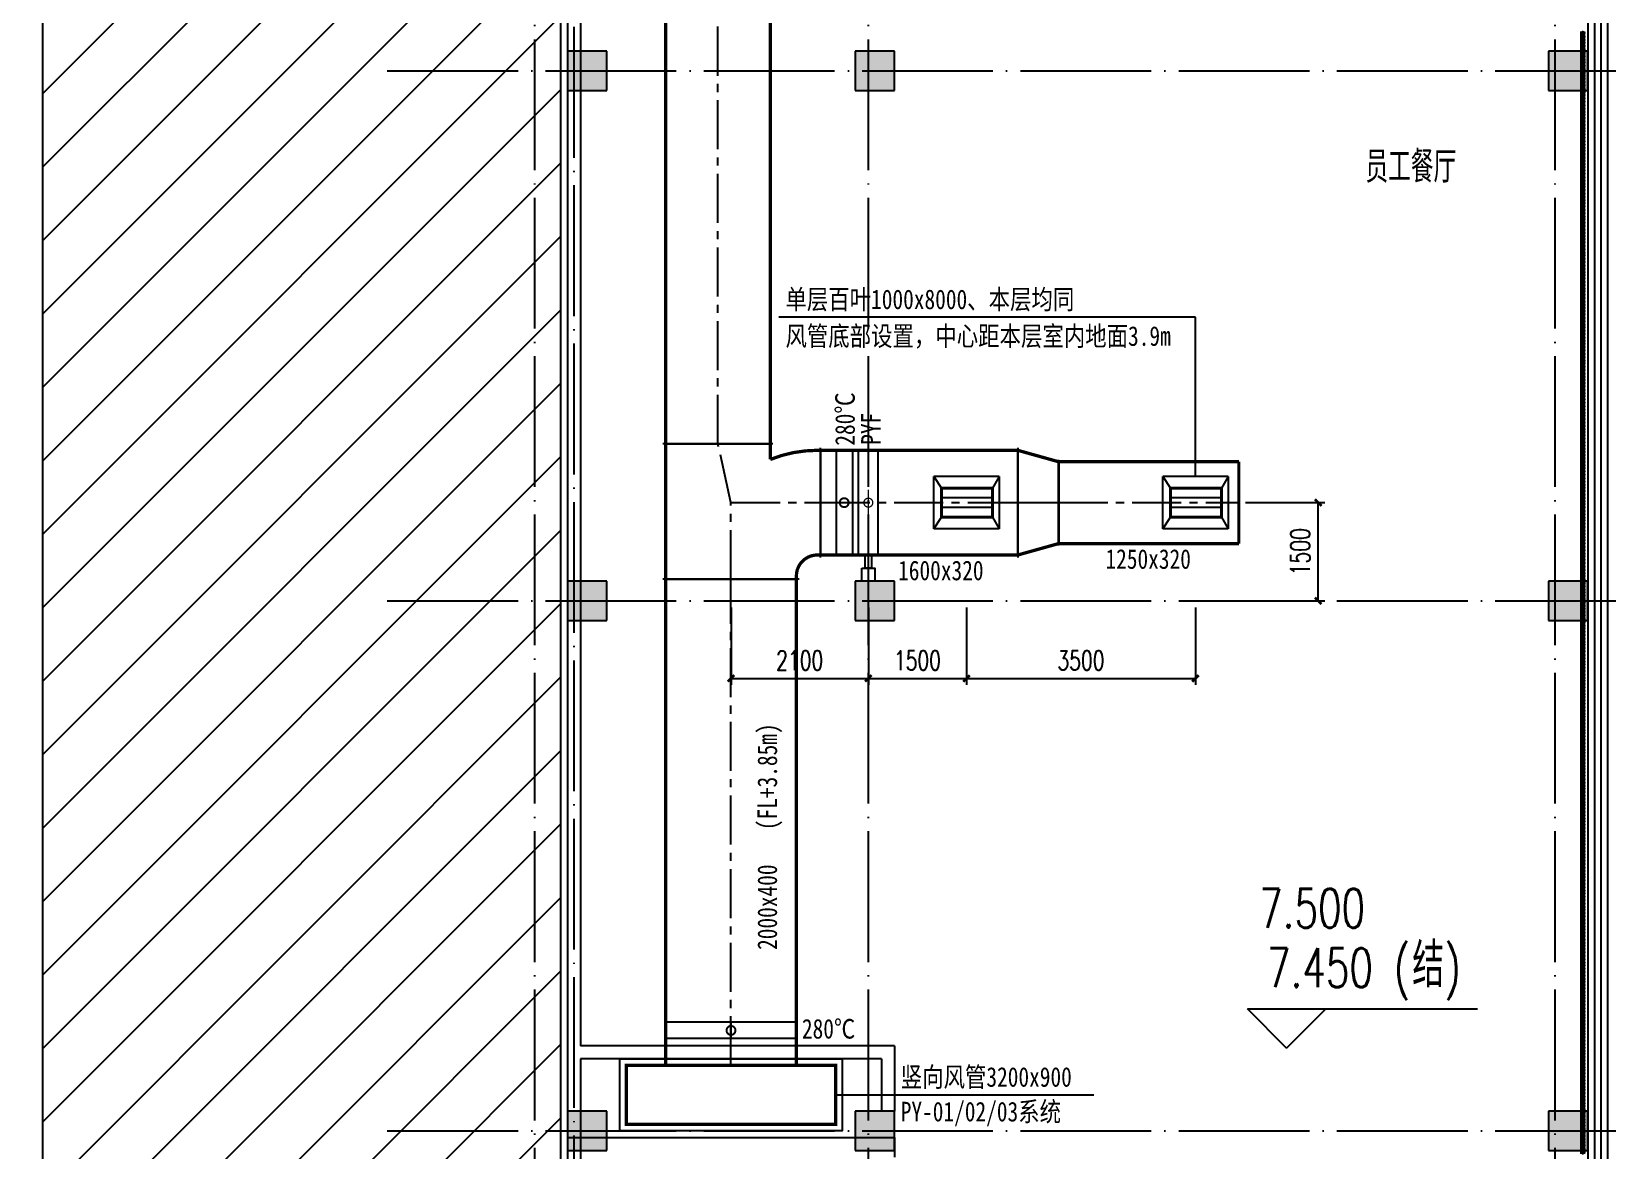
# Model space of a CAD drawing. Extents: x -555607 to 460190, y 498714 to 1664455.
# Drawn here: x -92148 to -68054, y 791020 to 808120 of the extents above; entities that cross this region are included whole.
import ezdxf

# ---------------------------------------------------------------- set-up
doc = ezdxf.new("R2010")
doc.units = 0
doc.header["$LTSCALE"] = 1000
doc.header["$MEASUREMENT"] = 0
doc.linetypes.add('CENTER2', pattern=[1.125, 0.75, -0.125, 0.125, -0.125])
doc.linetypes.add('DOTE', pattern=[2.42, 2, -0.2, 0.02, -0.2])
doc.layers.get('Defpoints').update_dxf_attribs({"color": 210})
for name, color, linetype in [('A-AXIS-DOTE', 14, 'DOTE'), ('A-AXIS-SYMB', 3, 'Continuous'), ('A-HATCH-2', 251, 'Continuous'), ('A-HRAIL', 250, 'Continuous'), ('A-WINDOW', 8, 'Continuous'), ('AS-COLN', 6, 'Continuous'), ('AS-WALL', 40, 'Continuous'), ('CURTWALL', 4, 'Continuous'), ('DUCT-暖通风中心线', 5, 'CENTER2'), ('DUCT-暖通风法兰', 2, 'Continuous'), ('DUCT-暖通风管', 7, 'Continuous'), ('DUCT-暖通风管端线', 2, 'Continuous'), ('PUB_HATCH', 8, 'Continuous'), ('TH_DIM', 3, 'Continuous'), ('建-房间', 7, 'Continuous'), ('建-标高', 3, 'Continuous'), ('暖通', 7, 'Continuous')]:
    doc.layers.add(name, color=color, linetype=linetype)
doc.styles.add('-黑体', font='simhei.ttf', dxfattribs={"width": 0.8})
doc.styles.add('_TCH_DIM_T3', font='SIMPLEX', dxfattribs={"width": 0.705882, "bigfont": 'GBCBIG'})
doc.styles.add('A-AREA', font='SIMPLEX', dxfattribs={"bigfont": 'GBCBIG'})
doc.styles.add('A-STANDARD', font='SIMPLEX', dxfattribs={"bigfont": 'GBCBIG'})
doc.dimstyles.new('_TCH_ARCH&&100', dxfattribs={"dimtxt": 297.5, "dimasz": 100, "dimexe": 100, "dimexo": 100, "dimgap": 126.25, "dimtad": 1, "dimdec": 0, "dimzin": 0, "dimdsep": 46, "dimtxsty": '_TCH_DIM_T3', "dimblk": 'ARCHTICK', "dimcen": 0.09, "dimclrt": 7, "dimazin": 2, "dimtfac": 1, "dimtdec": 0, "dimtix": 1, "dimtmove": 2, "dimatfit": 3, "dimfxl": 100, "dimtolj": 1, "dimtzin": 0, "dimarcsym": 0})

# ---------------------------------------------------------------- blocks, each defined once
blk = doc.blocks.new('99平面图例外参$0$$LinePat$圆环')
for points in [[(0, 150), (300, 150)], [(0, 0), (300, 0)], [(0, -150), (300, -150)]]:
    blk.add_lwpolyline(points)
at = {"color": 0}
blk.add_circle((150, 0), 150, dxfattribs=at)
blk = doc.blocks.new('$风口$00000108')
for p, q in [((-250, 135), (-190, 75)), ((-250, -135), (-250, 135)), ((250, 135), (200, 75)), ((250, 135), (250, -135)), ((200, 25), (-190, 25)), ((-250, -135), (-190, -75)), ((200, -25), (-190, -25)), ((200, -75), (250, -135)), ((250, -135), (-250, -135))]:
    blk.add_line(p, q)
at = {"linetype": 'Continuous'}
blk.add_line((250, 135), (-250, 135), dxfattribs=at)
at = {"lineweight": 40}
for p, q in [((-190, 75), (200, 75)), ((-190, -75), (-190, 75)), ((200, 75), (200, -75)), ((-190, -75), (200, -75))]:
    blk.add_line(p, q, dxfattribs=at)
blk = doc.blocks.new('_ArchTick')
at = {"color": 0, "linetype": 'ByBlock', "const_width": 0.4}
blk.add_lwpolyline([(-0.5, -0.5), (0.5, 0.5)], dxfattribs=at)
blk = doc.blocks.new('*D554')
at = {"layer": 'Defpoints', "color": 0, "transparency": 16777216}
for p in [(-81454, 799420), (-79354, 799420), (-79354, 798234)]:
    blk.add_point(p, dxfattribs=at)
at = {"layer": 'TH_DIM', "color": 0, "lineweight": -2, "transparency": 16777216}
for p, q in [((-81454, 799320), (-81454, 798134)), ((-79354, 799320), (-79354, 798134)), ((-81454, 798234), (-79354, 798234))]:
    blk.add_line(p, q, dxfattribs=at)
at = {"layer": 'TH_DIM', "color": 0, "lineweight": -2, "transparency": 16777216, "xscale": 100, "yscale": 100, "zscale": 100, "rotation": 180}
blk.add_blockref('_ArchTick', (-81454, 798234), dxfattribs=at)
at = {"layer": 'TH_DIM', "color": 0, "lineweight": -2, "transparency": 16777216, "xscale": 100, "yscale": 100, "zscale": 100}
blk.add_blockref('_ArchTick', (-79354, 798234), dxfattribs=at)
at = {"layer": 'TH_DIM', "color": 7, "transparency": 16777216, "insert": (-80404, 798509), "char_height": 297.5, "attachment_point": 5, "style": '_TCH_DIM_T3'}
blk.add_mtext('\\A1;2100', dxfattribs=at)
blk = doc.blocks.new('*D555')
at = {"layer": 'Defpoints', "color": 0, "transparency": 16777216}
for p in [(-79354, 799420), (-77854, 799420), (-77854, 798234)]:
    blk.add_point(p, dxfattribs=at)
at = {"layer": 'TH_DIM', "color": 0, "lineweight": -2, "transparency": 16777216}
for p, q in [((-79354, 799320), (-79354, 798134)), ((-77854, 799320), (-77854, 798134)), ((-79354, 798234), (-77854, 798234))]:
    blk.add_line(p, q, dxfattribs=at)
at = {"layer": 'TH_DIM', "color": 0, "lineweight": -2, "transparency": 16777216, "xscale": 100, "yscale": 100, "zscale": 100, "rotation": 180}
blk.add_blockref('_ArchTick', (-79354, 798234), dxfattribs=at)
at = {"layer": 'TH_DIM', "color": 0, "lineweight": -2, "transparency": 16777216, "xscale": 100, "yscale": 100, "zscale": 100}
blk.add_blockref('_ArchTick', (-77854, 798234), dxfattribs=at)
at = {"layer": 'TH_DIM', "color": 7, "transparency": 16777216, "insert": (-78604, 798509), "char_height": 297.5, "attachment_point": 5, "style": '_TCH_DIM_T3'}
blk.add_mtext('\\A1;1500', dxfattribs=at)
blk = doc.blocks.new('*D556')
at = {"layer": 'Defpoints', "color": 0, "transparency": 16777216}
for p in [(-77854, 799420), (-74354, 799420), (-74354, 798234)]:
    blk.add_point(p, dxfattribs=at)
at = {"layer": 'TH_DIM', "color": 0, "lineweight": -2, "transparency": 16777216}
for p, q in [((-77854, 799320), (-77854, 798134)), ((-74354, 799320), (-74354, 798134)), ((-77854, 798234), (-74354, 798234))]:
    blk.add_line(p, q, dxfattribs=at)
at = {"layer": 'TH_DIM', "color": 0, "lineweight": -2, "transparency": 16777216, "xscale": 100, "yscale": 100, "zscale": 100, "rotation": 180}
blk.add_blockref('_ArchTick', (-77854, 798234), dxfattribs=at)
at = {"layer": 'TH_DIM', "color": 0, "lineweight": -2, "transparency": 16777216, "xscale": 100, "yscale": 100, "zscale": 100}
blk.add_blockref('_ArchTick', (-74354, 798234), dxfattribs=at)
at = {"layer": 'TH_DIM', "color": 7, "transparency": 16777216, "insert": (-76104, 798509), "char_height": 297.5, "attachment_point": 5, "style": '_TCH_DIM_T3'}
blk.add_mtext('\\A1;3500', dxfattribs=at)
blk = doc.blocks.new('*D557')
at = {"layer": 'Defpoints', "color": 0, "transparency": 16777216}
for p in [(-73690, 800920), (-72477, 800920), (-73690, 799420)]:
    blk.add_point(p, dxfattribs=at)
at = {"layer": 'TH_DIM', "color": 0, "lineweight": -2, "transparency": 16777216}
for p, q in [((-73590, 800920), (-72377, 800920)), ((-72477, 799420), (-72477, 800920)), ((-73590, 799420), (-72377, 799420))]:
    blk.add_line(p, q, dxfattribs=at)
at = {"layer": 'TH_DIM', "color": 0, "lineweight": -2, "transparency": 16777216, "xscale": 100, "yscale": 100, "zscale": 100}
for p, rotation in [((-72477, 800920), 90), ((-72477, 799420), 270)]:
    blk.add_blockref('_ArchTick', p, dxfattribs=dict(at, rotation=rotation))
at = {"layer": 'TH_DIM', "color": 7, "transparency": 16777216, "insert": (-72752, 800170), "char_height": 297.5, "attachment_point": 5, "rotation": 90, "style": '_TCH_DIM_T3'}
blk.add_mtext('\\A1;1500', dxfattribs=at)

msp = doc.modelspace()

# ---------------------------------------------------------------- hatches: boundary and pattern name
at = {"layer": 'A-HATCH-2'}
h = msp.add_hatch(dxfattribs=at)
h.set_pattern_fill('ANSI31', color=250, scale=500)
h.set_pattern_definition([(45, (0, 0), (-561.266, 561.266), [])])
h.paths.add_polyline_path([(-84054.2, 832520), (-91980, 832520), (-91980, 741120), (-84054.2, 741120)])
at = {"layer": 'A-WINDOW'}
h = msp.add_hatch(dxfattribs=at)
h.set_pattern_fill('ANSI31', color=256, scale=100)
h.set_pattern_definition([(45, (0, 0), (-112.253202, 112.253202), [])])
edge = h.paths.add_edge_path()
edge.add_line((-91980, 835400), (-91980, 787330))
edge.add_line((-91980, 787330), (-91812, 787268.9))
edge.add_line((-91812, 787268.9), (-92148, 787209.6))
edge.add_line((-92148, 787209.6), (-91980, 787150))
edge.add_line((-91980, 787150), (-91980, 739080))
at = {"layer": 'PUB_HATCH'}
for points in [[(-83954.2, 807220), (-83354.2, 807220), (-83354.2, 807820), (-83954.2, 807820)], [(-79554.2, 807220), (-78954.2, 807220), (-78954.2, 807820), (-79554.2, 807820)], [(-68954.2, 807220), (-68354.2, 807220), (-68354.2, 807820), (-68954.2, 807820)], [(-83954.2, 799120), (-83354.2, 799120), (-83354.2, 799720), (-83954.2, 799720)], [(-79554.2, 799120), (-78954.2, 799120), (-78954.2, 799720), (-79554.2, 799720)], [(-68954.2, 799120), (-68354.2, 799120), (-68354.2, 799720), (-68954.2, 799720)], [(-83954.2, 791020), (-83354.2, 791020), (-83354.2, 791620), (-83954.2, 791620)], [(-79554.2, 791020), (-78954.2, 791020), (-78954.2, 791620), (-79554.2, 791620)], [(-68954.2, 791020), (-68354.2, 791020), (-68354.2, 791620), (-68954.2, 791620)]]:
    msp.add_hatch(color=256, dxfattribs=at).paths.add_polyline_path(points)

# ---------------------------------------------------------------- linework, layer by layer
at = {"layer": 'A-AXIS-DOTE', "color": 250}
for p, q in [((-84454.2, 735820), (-84454.2, 841426.4)), ((-79354.2, 735820), (-79354.2, 841482.3)), ((-68854.2, 735820), (-68854.2, 841482.3)), ((-83854.2, 736010), (-83854.2, 841220)), ((-86710, 807520), (-62146.4, 807520)), ((-86710, 799420), (-62146.4, 799420)), ((-86710, 791320), (-62146.4, 791320))]:
    msp.add_line(p, q, dxfattribs=at)
at = {"layer": 'A-AXIS-SYMB', "color": 250}
msp.add_lwpolyline([(-91980, 835400), (-91980, 787330), (-91812, 787268.9), (-92148, 787209.6), (-91980, 787150), (-91980, 739080)], dxfattribs=at)
at = {"layer": 'A-HATCH-2', "color": 250}
msp.add_lwpolyline([(-84054.2, 832520), (-91980, 832520), (-91980, 741120), (-84054.2, 741120)], close=True, dxfattribs=at)
at = {"layer": 'AS-COLN'}
for p, q in [((-83354.2, 807820), (-83954.2, 807820)), ((-83954.2, 807820), (-83954.2, 807220)), ((-83354.2, 807220), (-83354.2, 807820)), ((-78954.2, 807820), (-79554.2, 807820)), ((-79554.2, 807820), (-79554.2, 807220)), ((-78954.2, 807220), (-78954.2, 807820)), ((-68354.2, 807820), (-68954.2, 807820)), ((-68954.2, 807820), (-68954.2, 807220)), ((-68354.2, 807220), (-68354.2, 807820)), ((-83954.2, 807220), (-83354.2, 807220)), ((-79554.2, 807220), (-78954.2, 807220)), ((-68954.2, 807220), (-68354.2, 807220)), ((-83354.2, 799720), (-83954.2, 799720)), ((-83954.2, 799720), (-83954.2, 799120)), ((-83354.2, 799120), (-83354.2, 799720)), ((-78954.2, 799720), (-79554.2, 799720)), ((-79554.2, 799720), (-79554.2, 799120)), ((-78954.2, 799120), (-78954.2, 799720)), ((-68354.2, 799720), (-68954.2, 799720)), ((-68954.2, 799720), (-68954.2, 799120)), ((-68354.2, 799120), (-68354.2, 799720)), ((-83954.2, 799120), (-83354.2, 799120)), ((-79554.2, 799120), (-78954.2, 799120)), ((-68954.2, 799120), (-68354.2, 799120)), ((-83354.2, 791620), (-83954.2, 791620)), ((-83954.2, 791620), (-83954.2, 791020)), ((-83354.2, 791020), (-83354.2, 791620)), ((-78954.2, 791620), (-79554.2, 791620)), ((-79554.2, 791620), (-79554.2, 791020)), ((-78954.2, 791020), (-78954.2, 791620)), ((-68354.2, 791620), (-68954.2, 791620)), ((-68954.2, 791620), (-68954.2, 791020)), ((-68354.2, 791020), (-68354.2, 791620)), ((-83954.2, 791020), (-83354.2, 791020)), ((-79554.2, 791020), (-78954.2, 791020)), ((-68954.2, 791020), (-68354.2, 791020))]:
    msp.add_line(p, q, dxfattribs=at)
at = {"layer": 'AS-WALL'}
for p, q in [((-83954.2, 815420), (-83954.2, 792520)), ((-83754.2, 815320), (-83754.2, 792620)), ((-83954.2, 792520), (-83954.2, 774020)), ((-78954.2, 792620), (-83754.2, 792620)), ((-78954.2, 792620), (-78954.2, 791620)), ((-79154.2, 792420), (-83754.2, 792420)), ((-83754.2, 792420), (-83754.2, 774120)), ((-79154.2, 792420), (-79154.2, 791620)), ((-78954.2, 791620), (-79154.2, 791620)), ((-83954.2, 791220), (-80654.2, 791220)), ((-83954.2, 791220), (-83954.2, 787070)), ((-80654.2, 791220), (-78954.2, 791220)), ((-78954.2, 791220), (-78954.2, 791120)), ((-78954.2, 791120), (-78954.2, 791120)), ((-78954.2, 791120), (-78954.2, 790920))]:
    msp.add_line(p, q, dxfattribs=at)
at = {"layer": 'CURTWALL', "color": 8}
for p, q in [((-68354.2, 818320), (-68354.2, 783220)), ((-68254.2, 818320), (-68254.2, 783220)), ((-68154.2, 818320), (-68154.2, 783220)), ((-68054.2, 818320), (-68054.2, 783220))]:
    msp.add_line(p, q, dxfattribs=at)
at = {"layer": 'DUCT-暖通风中心线'}
for p, q in [((-81654.2, 801820.2), (-81654.2, 818334.6)), ((-81454.2, 800920), (-81654.2, 801820)), ((-81454.2, 799750), (-81454.2, 800920)), ((-81454.2, 800920), (-80084.2, 800920)), ((-80084, 800920), (-77070, 800920)), ((-77069.8, 800920), (-76444.8, 800920)), ((-76444.6, 800920), (-73690, 800920)), ((-81454.2, 792320), (-81454.2, 799749.8))]:
    msp.add_line(p, q, dxfattribs=at)
at = {"layer": 'DUCT-暖通风法兰'}
for p, q in [((-80814.2, 801820.1), (-82494.2, 801820.1)), ((-80084.1, 800080), (-80084.1, 801760)), ((-77069.9, 801760), (-77069.9, 800080)), ((-76444.7, 800265), (-76444.7, 801575)), ((-80414.2, 799749.9), (-82494.2, 799749.9))]:
    msp.add_line(p, q, dxfattribs=at)
at = {"layer": 'DUCT-暖通风管', "const_width": 50}
for points in [[(-82454.2, 818334.6), (-82454.2, 801820.2)], [(-80854.2, 801820.2), (-80854.2, 818334.6)], [(-82454.2, 801820), (-82454.2, 799800)], [(-80854.2, 801579.9), (-80854.2, 801820)], [(-80084.2, 801720), (-80134.2, 801720)], [(-77070, 801720), (-80084, 801720)], [(-77069.8, 801720), (-76444.8, 801545)], [(-73690, 801545), (-76444.6, 801545)], [(-73690, 800295), (-73690, 801545)], [(-77069.8, 800120), (-76444.8, 800295)], [(-76444.6, 800295), (-73690, 800295)], [(-80134.2, 800120), (-80084.2, 800120)], [(-80084, 800120), (-77070, 800120)], [(-82454.2, 799800), (-82454.2, 799750)], [(-82454.2, 799749.8), (-82454.2, 792320)], [(-80454.2, 799750), (-80454.2, 799800)], [(-80454.2, 792320), (-80454.2, 799749.8)], [(-82454.2, 792320), (-80454.2, 792320)]]:
    msp.add_lwpolyline(points, dxfattribs=at)
msp.add_lwpolyline([(-80134.2, 801720, 0.0963961), (-80854.2, 801579.9)], format="xyb", dxfattribs=at)
at = {"layer": 'DUCT-暖通风管', "extrusion": (0, 0, -1), "const_width": 50}
msp.add_lwpolyline([(80454.2, 799800, 0.4142136), (80134.2, 800120)], format="xyb", dxfattribs=at)
at = {"layer": 'DUCT-暖通风管端线'}
for p, q in [((-82454.2, 801820.2), (-80854.2, 801820.2)), ((-80854.2, 801820), (-82454.2, 801820)), ((-80084.2, 800120), (-80084.2, 801720)), ((-80084, 801720), (-80084, 800120)), ((-77070, 800120), (-77070, 801720)), ((-77069.8, 801720), (-77069.8, 800120)), ((-76444.8, 800295), (-76444.8, 801545)), ((-76444.6, 801545), (-76444.6, 800295)), ((-82454.2, 799750), (-80454.2, 799750)), ((-80454.2, 799749.8), (-82454.2, 799749.8))]:
    msp.add_line(p, q, dxfattribs=at)
at = {"layer": '建-标高', "color": 8}
for p, q in [((-72960.2, 792584.3), (-73560.2, 793184.3)), ((-73560.2, 793184.3), (-70040.2, 793184.3)), ((-72960.2, 792584.3), (-72360.2, 793184.3))]:
    msp.add_line(p, q, dxfattribs=at)
at = {"layer": '暖通', "color": 7}
for p, q in [((-74354.2, 803752.5), (-80722.6, 803752.5)), ((-74354.2, 801320), (-74354.2, 803752.5)), ((-79504.2, 800120, -2500), (-79504.2, 801720, -2500)), ((-79204.2, 800120, -2500), (-79204.2, 801720, -2500)), ((-79204.2, 800120, -2500), (-79504.2, 800120, -2500)), ((-79204.2, 800120, -2500), (-79504.2, 800120, -2500)), ((-79404, 799920, -2500), (-79404, 800120, -2500)), ((-79304.4, 799920, -2500), (-79404, 799920, 2500)), ((-79304.4, 800120, -2500), (-79304.4, 799920, -2500)), ((-79854.2, 791870), (-75906.3, 791870))]:
    msp.add_line(p, q, dxfattribs=at)
at = {"layer": '暖通'}
for p, q in [((-79848.5, 801720, -2500), (-79848.5, 800120, -2500)), ((-79848.5, 801720, -2500), (-79848.5, 800120, -2500)), ((-79598.5, 801720, -2500), (-79598.5, 800120, -2500)), ((-79598.5, 801720, -2500), (-79598.5, 800120, -2500)), ((-80454.2, 792980), (-82454.2, 792980)), ((-80454.2, 792980), (-82454.2, 792980)), ((-80454.2, 792730), (-82454.2, 792730)), ((-80454.2, 792730), (-82454.2, 792730))]:
    msp.add_line(p, q, dxfattribs=at)
at = {"layer": '暖通', "elevation": -2500}
for points, const_width in [([(-79354.2, 801121), (-79354.2, 800719)], 20), ([(-79848.5, 800920), (-79598.5, 800920)], 30), ([(-79848.5, 800920), (-79598.5, 800920)], 30)]:
    msp.add_lwpolyline(points, dxfattribs=dict(at, const_width=const_width))
for points, const_width in [([(-79723.5, 800988.2, 1), (-79723.5, 800851.8, 1)], 30), ([(-79723.5, 800988.2, 1), (-79723.5, 800851.8, 1)], 30), ([(-79354.2, 800851.8, 1), (-79354.2, 800988.2, 1)], 20)]:
    msp.add_lwpolyline(points, format="xyb", close=True, dxfattribs=dict(at, const_width=const_width))
at = {"layer": '暖通', "color": 7}
for points in [[(-79454.2, 799920), (-79254.2, 799920), (-79254.2, 799720), (-79454.2, 799720)], [(-83154.2, 792420), (-79754.2, 792420), (-79754.2, 791320), (-83154.2, 791320)]]:
    msp.add_lwpolyline(points, close=True, dxfattribs=at)
at = {"layer": '暖通', "const_width": 30}
msp.add_lwpolyline([(-81386, 792855, 1), (-81522.4, 792855, 1)], format="xyb", close=True, dxfattribs=at)
msp.add_lwpolyline([(-81386, 792855, 1), (-81522.4, 792855, 1)], format="xyb", close=True, dxfattribs=at)
msp.add_lwpolyline([(-81454.2, 792980), (-81454.2, 792730)], dxfattribs=at)
msp.add_lwpolyline([(-81454.2, 792980), (-81454.2, 792730)], dxfattribs=at)
at = {"layer": '暖通', "color": 7, "const_width": 50}
msp.add_lwpolyline([(-83054.2, 792320), (-79854.2, 792320), (-79854.2, 791420), (-83054.2, 791420)], close=True, dxfattribs=at)

# ---------------------------------------------------------------- block references
at = {"layer": 'A-HRAIL', "color": 250, "xscale": 0.1666666667404804, "yscale": 0.1666666667404804, "zscale": 0.1666666667404804, "rotation": 89.99999999971723}
for p in [(-68429.2, 808070), (-68429.2, 808020), (-68429.2, 807970), (-68429.2, 807920), (-68429.2, 807870), (-68429.2, 807820), (-68429.2, 807770), (-68429.2, 807720), (-68429.2, 807670), (-68429.2, 807620), (-68429.2, 807570), (-68429.2, 807520), (-68429.2, 807470), (-68429.2, 807420), (-68429.2, 807370), (-68429.2, 807320), (-68429.2, 807270), (-68429.2, 807220), (-68429.2, 807170), (-68429.2, 807120), (-68429.2, 807070), (-68429.2, 807020), (-68429.2, 806970), (-68429.2, 806920), (-68429.2, 806870), (-68429.2, 806820), (-68429.2, 806770), (-68429.2, 806720), (-68429.2, 806670), (-68429.2, 806620), (-68429.2, 806570), (-68429.2, 806520), (-68429.2, 806470), (-68429.2, 806420), (-68429.2, 806370), (-68429.2, 806320), (-68429.2, 806270), (-68429.2, 806220), (-68429.2, 806170), (-68429.2, 806120), (-68429.2, 806070), (-68429.2, 806020), (-68429.2, 805970), (-68429.2, 805920), (-68429.2, 805870), (-68429.2, 805820), (-68429.2, 805770), (-68429.2, 805720), (-68429.2, 805670), (-68429.2, 805620), (-68429.2, 805570), (-68429.2, 805520), (-68429.2, 805470), (-68429.2, 805420), (-68429.2, 805370), (-68429.2, 805320), (-68429.2, 805270), (-68429.2, 805220), (-68429.2, 805170), (-68429.2, 805120), (-68429.2, 805070), (-68429.2, 805020), (-68429.2, 804970), (-68429.2, 804920), (-68429.2, 804870), (-68429.2, 804820), (-68429.2, 804770), (-68429.2, 804720), (-68429.2, 804670), (-68429.2, 804620), (-68429.2, 804570), (-68429.2, 804520), (-68429.2, 804470), (-68429.2, 804420), (-68429.2, 804370), (-68429.2, 804320), (-68429.2, 804270), (-68429.2, 804220), (-68429.2, 804170), (-68429.2, 804120), (-68429.2, 804070), (-68429.2, 804020), (-68429.2, 803970), (-68429.2, 803920), (-68429.2, 803870), (-68429.2, 803820), (-68429.2, 803770), (-68429.2, 803720), (-68429.2, 803670), (-68429.2, 803620), (-68429.2, 803570), (-68429.2, 803520), (-68429.2, 803470), (-68429.2, 803420), (-68429.2, 803370), (-68429.2, 803320), (-68429.2, 803270), (-68429.2, 803220), (-68429.2, 803170), (-68429.2, 803120), (-68429.2, 803070), (-68429.2, 803020), (-68429.2, 802970), (-68429.2, 802920), (-68429.2, 802870), (-68429.2, 802820), (-68429.2, 802770), (-68429.2, 802720), (-68429.2, 802670), (-68429.2, 802620), (-68429.2, 802570), (-68429.2, 802520), (-68429.2, 802470), (-68429.2, 802420), (-68429.2, 802370), (-68429.2, 802320), (-68429.2, 802270), (-68429.2, 802220), (-68429.2, 802170), (-68429.2, 802120), (-68429.2, 802070), (-68429.2, 802020), (-68429.2, 801970), (-68429.2, 801920), (-68429.2, 801870), (-68429.2, 801820), (-68429.2, 801770), (-68429.2, 801720), (-68429.2, 801670), (-68429.2, 801620), (-68429.2, 801570), (-68429.2, 801520), (-68429.2, 801470), (-68429.2, 801420), (-68429.2, 801370), (-68429.2, 801320), (-68429.2, 801270), (-68429.2, 801220), (-68429.2, 801170), (-68429.2, 801120), (-68429.2, 801070), (-68429.2, 801020), (-68429.2, 800970), (-68429.2, 800920), (-68429.2, 800870), (-68429.2, 800820), (-68429.2, 800770), (-68429.2, 800720), (-68429.2, 800670), (-68429.2, 800620), (-68429.2, 800570), (-68429.2, 800520), (-68429.2, 800470), (-68429.2, 800420), (-68429.2, 800370), (-68429.2, 800320), (-68429.2, 800270), (-68429.2, 800220), (-68429.2, 800170), (-68429.2, 800120), (-68429.2, 800070), (-68429.2, 800020), (-68429.2, 799970), (-68429.2, 799920), (-68429.2, 799870), (-68429.2, 799820), (-68429.2, 799770), (-68429.2, 799720), (-68429.2, 799670), (-68429.2, 799620), (-68429.2, 799570), (-68429.2, 799520), (-68429.2, 799470), (-68429.2, 799420), (-68429.2, 799370), (-68429.2, 799320), (-68429.2, 799270), (-68429.2, 799220), (-68429.2, 799170), (-68429.2, 799120), (-68429.2, 799070), (-68429.2, 799020), (-68429.2, 798970), (-68429.2, 798920), (-68429.2, 798870), (-68429.2, 798820), (-68429.2, 798770), (-68429.2, 798720), (-68429.2, 798670), (-68429.2, 798620), (-68429.2, 798570), (-68429.2, 798520), (-68429.2, 798470), (-68429.2, 798420), (-68429.2, 798370), (-68429.2, 798320), (-68429.2, 798270), (-68429.2, 798220), (-68429.2, 798170), (-68429.2, 798120), (-68429.2, 798070), (-68429.2, 798020), (-68429.2, 797970), (-68429.2, 797920), (-68429.2, 797870), (-68429.2, 797820), (-68429.2, 797770), (-68429.2, 797720), (-68429.2, 797670), (-68429.2, 797620), (-68429.2, 797570), (-68429.2, 797520), (-68429.2, 797470), (-68429.2, 797420), (-68429.2, 797370), (-68429.2, 797320), (-68429.2, 797270), (-68429.2, 797220), (-68429.2, 797170), (-68429.2, 797120), (-68429.2, 797070), (-68429.2, 797020), (-68429.2, 796970), (-68429.2, 796920), (-68429.2, 796870), (-68429.2, 796820), (-68429.2, 796770), (-68429.2, 796720), (-68429.2, 796670), (-68429.2, 796620), (-68429.2, 796570), (-68429.2, 796520), (-68429.2, 796470), (-68429.2, 796420), (-68429.2, 796370), (-68429.2, 796320), (-68429.2, 796270), (-68429.2, 796220), (-68429.2, 796170), (-68429.2, 796120), (-68429.2, 796070), (-68429.2, 796020), (-68429.2, 795970), (-68429.2, 795920), (-68429.2, 795870), (-68429.2, 795820), (-68429.2, 795770), (-68429.2, 795720), (-68429.2, 795670), (-68429.2, 795620), (-68429.2, 795570), (-68429.2, 795520), (-68429.2, 795470), (-68429.2, 795420), (-68429.2, 795370), (-68429.2, 795320), (-68429.2, 795270), (-68429.2, 795220), (-68429.2, 795170), (-68429.2, 795120), (-68429.2, 795070), (-68429.2, 795020), (-68429.2, 794970), (-68429.2, 794920), (-68429.2, 794870), (-68429.2, 794820), (-68429.2, 794770), (-68429.2, 794720), (-68429.2, 794670), (-68429.2, 794620), (-68429.2, 794570), (-68429.2, 794520), (-68429.2, 794470), (-68429.2, 794420), (-68429.2, 794370), (-68429.2, 794320), (-68429.2, 794270), (-68429.2, 794220), (-68429.2, 794170), (-68429.2, 794120), (-68429.2, 794070), (-68429.2, 794020), (-68429.2, 793970), (-68429.2, 793920), (-68429.2, 793870), (-68429.2, 793820), (-68429.2, 793770), (-68429.2, 793720), (-68429.2, 793670), (-68429.2, 793620), (-68429.2, 793570), (-68429.2, 793520), (-68429.2, 793470), (-68429.2, 793420), (-68429.2, 793370), (-68429.2, 793320), (-68429.2, 793270), (-68429.2, 793220), (-68429.2, 793170), (-68429.2, 793120), (-68429.2, 793070), (-68429.2, 793020), (-68429.2, 792970), (-68429.2, 792920), (-68429.2, 792870), (-68429.2, 792820), (-68429.2, 792770), (-68429.2, 792720), (-68429.2, 792670), (-68429.2, 792620), (-68429.2, 792570), (-68429.2, 792520), (-68429.2, 792470), (-68429.2, 792420), (-68429.2, 792370), (-68429.2, 792320), (-68429.2, 792270), (-68429.2, 792220), (-68429.2, 792170), (-68429.2, 792120), (-68429.2, 792070), (-68429.2, 792020), (-68429.2, 791970), (-68429.2, 791920), (-68429.2, 791870), (-68429.2, 791820), (-68429.2, 791770), (-68429.2, 791720), (-68429.2, 791670), (-68429.2, 791620), (-68429.2, 791570), (-68429.2, 791520), (-68429.2, 791470), (-68429.2, 791420), (-68429.2, 791370), (-68429.2, 791320), (-68429.2, 791270), (-68429.2, 791220), (-68429.2, 791170), (-68429.2, 791120), (-68429.2, 791070), (-68429.2, 791020), (-68429.2, 790970)]:
    msp.add_blockref('99平面图例外参$0$$LinePat$圆环', p, dxfattribs=at)
at = {"layer": '暖通', "color": 7, "xscale": 2, "yscale": 2.962962962962963}
for p in [(-77854.2, 800920), (-74354.2, 800920)]:
    msp.add_blockref('$风口$00000108', p, dxfattribs=at)

# ---------------------------------------------------------------- texts
at = {"layer": '建-房间', "color": 8, "style": 'A-AREA'}
msp.add_text('员工餐厅', height=482.27, dxfattribs=at).set_placement((-71755.1, 805810.3))
at = {"layer": '建-标高', "color": 8, "style": 'A-STANDARD', "width": 0.705882}
for s, p in [('7.500', (-73378.8, 794424.3)), ('(', (-71318.8, 793514.3)), (')', (-70547.3, 793514.3)), ('7.450', (-73258.8, 793514.3))]:
    msp.add_text(s, height=595, dxfattribs=at).set_placement(p)
at = {"layer": '建-标高', "color": 8, "style": 'A-STANDARD'}
msp.add_text('结', height=675.2, dxfattribs=at).set_placement((-71038.8, 793514.3))
at = {"layer": '暖通', "style": '-黑体', "width": 0.8}
for s, p in [('单层百叶1000x8000、本层均同', (-80621.7, 803877.6)), ('风管底部设置，中心距本层室内地面3.9m', (-80621.7, 803316.8)), ('1250x320', (-75729.1, 799909.2, 20000)), ('1600x320', (-78899.1, 799734.2, 20000)), ('280℃', (-80370, 792730)), ('竖向风管3200x900', (-78859.2, 791993.8, 5000)), ('PY-01/02/03系统', (-78859.2, 791463.8, 5000))]:
    msp.add_text(s, height=300, dxfattribs=at).set_placement(p)
for s, p in [('280℃', (-79562.1, 801790.5, 10000)), ('PYF', (-79164.5, 801805, 10000)), ('(FL+3.85m)', (-80750, 795914.8)), ('2000x400', (-80750, 794084.8))]:
    msp.add_text(s, height=300, rotation=90, dxfattribs=at).set_placement(p)

# ---------------------------------------------------------------- dimensions: what is measured, and where the dimension line sits
at = {"layer": 'TH_DIM', "color": 7}
for p1, p2, distance, text, picture, middle in [((-73690, 799420), (-73690, 800920), -1213.1, '1500', '*D557', (-72751.9, 800170)), ((-81454.2, 799420), (-79354.2, 799420), -1186.1, '2100', '*D554', (-80404.2, 798508.9)), ((-79354.2, 799420), (-77854.2, 799420), -1186.1, '1500', '*D555', (-78604.2, 798508.9)), ((-77854.2, 799420), (-74354.2, 799420), -1186.1, '3500', '*D556', (-76104.2, 798508.9))]:
    dim = msp.add_aligned_dim(p1=p1, p2=p2, distance=distance, text=text, dimstyle='_TCH_ARCH&&100', dxfattribs=at)
    dim.commit()
    dim.dimension.update_dxf_attribs({"geometry": picture, "text_midpoint": middle})

doc.saveas('drawing.dxf')
